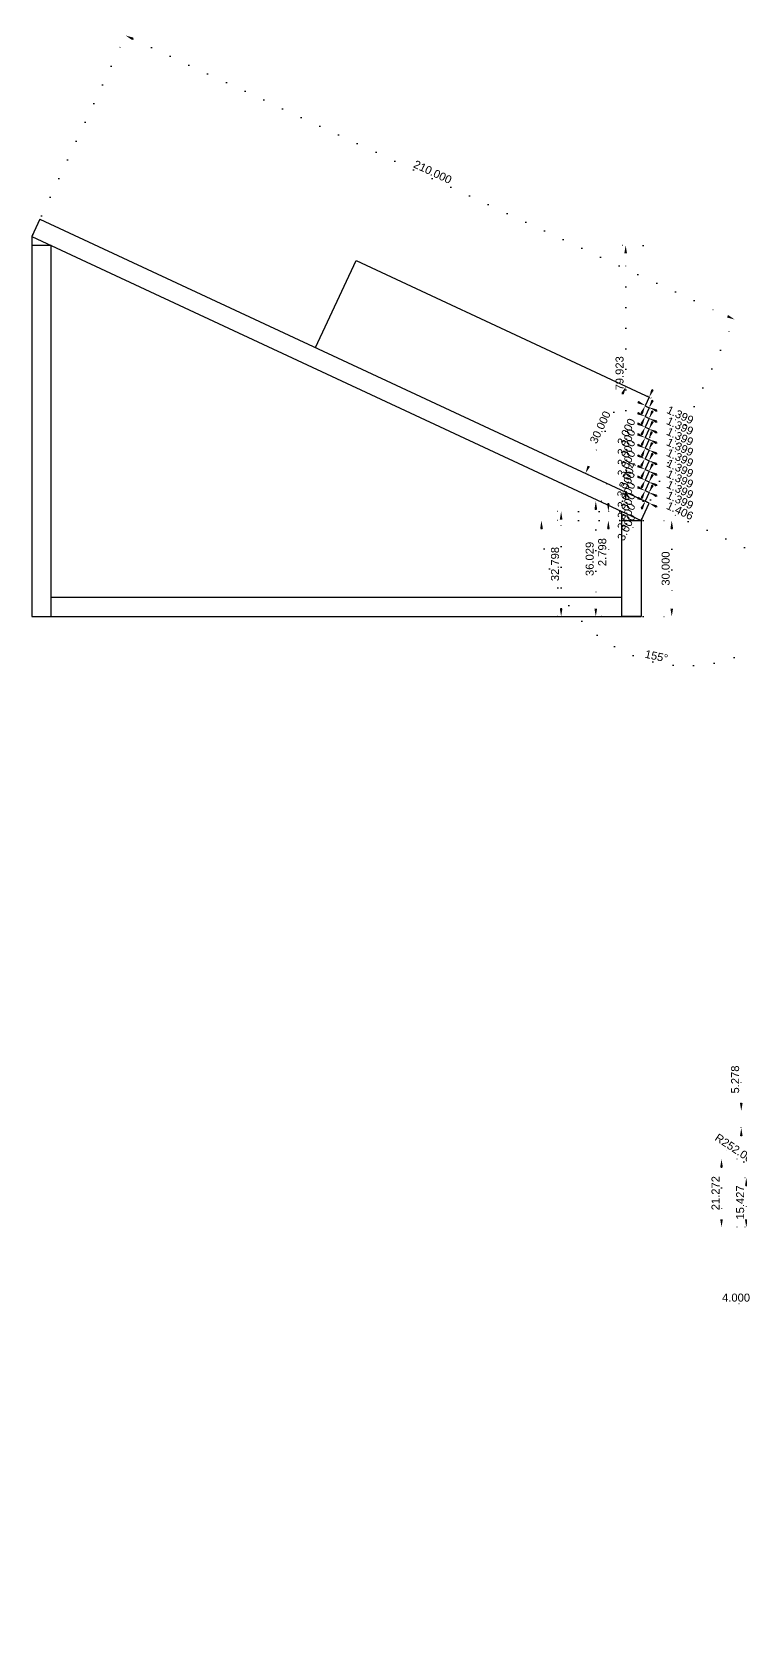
# Model space of a CAD drawing. Header units: millimetres. Extents: x 40 to 697, y -345 to 153.
# Drawn here: x 39.7 to 261, y -344.7 to 152.6 of the extents above; entities that cross this region are included whole.
import ezdxf

# ---------------------------------------------------------------- set-up
doc = ezdxf.new("R2010")
doc.units = ezdxf.units.MM
doc.linetypes.add('DOTTED', pattern=[6.35, 0, -6.35])
doc.layers.add('Dimensions', color=1, linetype='DOTTED')
doc.styles.get("Standard").update_dxf_attribs({"font": 'arial.ttf'})
doc.dimstyles.new('ISO-25', dxfattribs={"dimtxt": 2.5, "dimasz": 2.5, "dimexe": 1.25, "dimexo": 0.625, "dimtad": 1, "dimdec": 3, "dimzin": 0, "dimdsep": 46, "dimtxsty": 'Standard', "dimcen": 2.5, "dimadec": 0, "dimazin": 0, "dimtfac": 1, "dimtmove": 0, "dimatfit": 3, "dimfxl": 1, "dimtzin": 0, "dimarcsym": 0})

# ---------------------------------------------------------------- blocks, each defined once
blk = doc.blocks.new('*D15')
at = {"layer": 'Defpoints', "color": 0}
for p in [(232.54, 38.54), (212.62, 14.73), (219.86, 11.35)]:
    blk.add_point(p, dxfattribs=at)
at = {"layer": 'Dimensions', "color": 0, "lineweight": -2}
for p, q in [((231.97, 38.8), (224.16, 42.44)), ((224.24, 39.65), (213.68, 16.99)), ((219.29, 11.61), (211.49, 15.25))]:
    blk.add_line(p, q, dxfattribs=at)
at = {"layer": 'Dimensions', "color": 0}
for points in [[(224.62, 39.47), (223.86, 39.82), (225.3, 41.91)], [(213.3, 17.17), (214.05, 16.81), (212.62, 14.73)]]:
    blk.add_solid(points, dxfattribs=at)
at = {"layer": 'Dimensions', "color": 0, "insert": (217.24, 29.12), "char_height": 2.5, "attachment_point": 5, "rotation": 65}
blk.add_mtext('30.000', dxfattribs=at)
blk = doc.blocks.new('*D27')
at = {"layer": 'Defpoints', "color": 0}
for p in [(231.27, 35.82), (231.27, 35.82), (232.54, 38.54)]:
    blk.add_point(p, dxfattribs=at)
at = {"layer": 'Dimensions', "color": 0, "lineweight": -2}
for p, q in [((233.59, 40.8), (234.65, 43.07)), ((232.54, 38.54), (231.27, 35.82)), ((231.83, 35.56), (232.4, 35.29)), ((233.1, 38.28), (233.67, 38.01)), ((230.21, 33.55), (225.06, 22.51))]:
    blk.add_line(p, q, dxfattribs=at)
at = {"layer": 'Dimensions', "color": 0}
for points in [[(233.21, 40.98), (233.97, 40.63), (232.54, 38.54)], [(230.59, 33.38), (229.83, 33.73), (231.27, 35.82)]]:
    blk.add_solid(points, dxfattribs=at)
at = {"layer": 'Dimensions', "color": 0, "insert": (225.39, 27.7), "char_height": 2.5, "attachment_point": 5, "rotation": 65}
blk.add_mtext('3.000', dxfattribs=at)
blk = doc.blocks.new('*D28')
at = {"layer": 'Defpoints', "color": 0}
for p in [(232.54, 35.23), (231.27, 32.51), (231.27, 32.51)]:
    blk.add_point(p, dxfattribs=at)
at = {"layer": 'Dimensions', "color": 0, "lineweight": -2}
for p, q in [((232.54, 35.23), (231.27, 32.51)), ((233.1, 34.96), (233.67, 34.7)), ((233.59, 37.49), (234.65, 39.76)), ((230.21, 30.24), (225.06, 19.2)), ((231.83, 32.25), (232.4, 31.98))]:
    blk.add_line(p, q, dxfattribs=at)
at = {"layer": 'Dimensions', "color": 0}
for points in [[(233.21, 37.67), (233.97, 37.32), (232.54, 35.23)], [(230.59, 30.07), (229.83, 30.42), (231.27, 32.51)]]:
    blk.add_solid(points, dxfattribs=at)
at = {"layer": 'Dimensions', "color": 0, "insert": (225.39, 24.39), "char_height": 2.5, "attachment_point": 5, "rotation": 65}
blk.add_mtext('3.000', dxfattribs=at)
blk = doc.blocks.new('*D29')
at = {"layer": 'Defpoints', "color": 0}
for p in [(232.54, 31.92), (231.27, 29.2), (231.27, 29.2)]:
    blk.add_point(p, dxfattribs=at)
at = {"layer": 'Dimensions', "color": 0, "lineweight": -2}
for p, q in [((233.59, 34.18), (234.65, 36.45)), ((232.54, 31.92), (231.27, 29.2)), ((233.1, 31.65), (233.67, 31.39)), ((230.21, 26.93), (225.06, 15.89)), ((231.83, 28.94), (232.4, 28.67))]:
    blk.add_line(p, q, dxfattribs=at)
at = {"layer": 'Dimensions', "color": 0}
for points in [[(233.21, 34.36), (233.97, 34.01), (232.54, 31.92)], [(230.59, 26.76), (229.83, 27.11), (231.27, 29.2)]]:
    blk.add_solid(points, dxfattribs=at)
at = {"layer": 'Dimensions', "color": 0, "insert": (225.39, 21.08), "char_height": 2.5, "attachment_point": 5, "rotation": 65}
blk.add_mtext('3.000', dxfattribs=at)
blk = doc.blocks.new('*D30')
at = {"layer": 'Defpoints', "color": 0}
for p in [(231.27, 25.89), (231.27, 25.89), (232.54, 28.61)]:
    blk.add_point(p, dxfattribs=at)
at = {"layer": 'Dimensions', "color": 0, "lineweight": -2}
for p, q in [((233.59, 30.87), (234.65, 33.14)), ((232.54, 28.61), (231.27, 25.89)), ((231.83, 25.63), (232.4, 25.36)), ((233.1, 28.34), (233.67, 28.08)), ((230.21, 23.62), (225.06, 12.58))]:
    blk.add_line(p, q, dxfattribs=at)
at = {"layer": 'Dimensions', "color": 0}
for points in [[(233.21, 31.05), (233.97, 30.7), (232.54, 28.61)], [(230.59, 23.45), (229.83, 23.8), (231.27, 25.89)]]:
    blk.add_solid(points, dxfattribs=at)
at = {"layer": 'Dimensions', "color": 0, "insert": (225.39, 17.77), "char_height": 2.5, "attachment_point": 5, "rotation": 65}
blk.add_mtext('3.000', dxfattribs=at)
blk = doc.blocks.new('*D31')
at = {"layer": 'Defpoints', "color": 0}
for p in [(232.4, 25.36), (231.27, 22.58), (231.27, 22.58)]:
    blk.add_point(p, dxfattribs=at)
at = {"layer": 'Dimensions', "color": 0, "lineweight": -2}
for p, q in [((233.34, 27.68), (234.29, 29.99)), ((232.4, 25.36), (231.27, 22.58)), ((232.98, 25.13), (233.56, 24.89)), ((230.32, 20.26), (225.73, 8.98)), ((231.85, 22.34), (232.43, 22.11))]:
    blk.add_line(p, q, dxfattribs=at)
at = {"layer": 'Dimensions', "color": 0}
for points in [[(232.96, 27.83), (233.73, 27.52), (232.4, 25.36)], [(230.71, 20.11), (229.94, 20.42), (231.27, 22.58)]]:
    blk.add_solid(points, dxfattribs=at)
at = {"layer": 'Dimensions', "color": 0, "insert": (225.8, 14.18), "char_height": 2.5, "attachment_point": 5, "rotation": 67.8419}
blk.add_mtext('3.004', dxfattribs=at)
blk = doc.blocks.new('*D32')
at = {"layer": 'Defpoints', "color": 0}
for p in [(232.54, 21.99), (231.14, 19.33), (231.27, 19.27)]:
    blk.add_point(p, dxfattribs=at)
at = {"layer": 'Dimensions', "color": 0, "lineweight": -2}
for p, q in [((233.47, 24.31), (234.52, 26.58)), ((232.41, 22.05), (231.14, 19.33)), ((231.97, 22.25), (231.28, 22.57)), ((230.09, 17.06), (224.94, 6.02)), ((230.7, 19.53), (230.01, 19.86))]:
    blk.add_line(p, q, dxfattribs=at)
at = {"layer": 'Dimensions', "color": 0}
for points in [[(233.09, 24.49), (233.85, 24.14), (232.41, 22.05)], [(230.46, 16.89), (229.71, 17.24), (231.14, 19.33)]]:
    blk.add_solid(points, dxfattribs=at)
at = {"layer": 'Dimensions', "color": 0, "insert": (225.26, 11.21), "char_height": 2.5, "attachment_point": 5, "rotation": 65}
blk.add_mtext('3.000', dxfattribs=at)
blk = doc.blocks.new('*D33')
at = {"layer": 'Defpoints', "color": 0}
for p in [(231.27, 15.96), (231.27, 15.96), (232.54, 18.68)]:
    blk.add_point(p, dxfattribs=at)
at = {"layer": 'Dimensions', "color": 0, "lineweight": -2}
for p, q in [((233.59, 20.94), (234.65, 23.21)), ((232.54, 18.68), (231.27, 15.96)), ((231.83, 15.7), (232.4, 15.43)), ((233.1, 18.41), (233.67, 18.15)), ((230.21, 13.69), (225.06, 2.65))]:
    blk.add_line(p, q, dxfattribs=at)
at = {"layer": 'Dimensions', "color": 0}
for points in [[(233.21, 21.12), (233.97, 20.77), (232.54, 18.68)], [(230.59, 13.52), (229.83, 13.87), (231.27, 15.96)]]:
    blk.add_solid(points, dxfattribs=at)
at = {"layer": 'Dimensions', "color": 0, "insert": (225.39, 7.84), "char_height": 2.5, "attachment_point": 5, "rotation": 65}
blk.add_mtext('3.000', dxfattribs=at)
blk = doc.blocks.new('*D34')
at = {"layer": 'Defpoints', "color": 0}
for p in [(232.54, 15.37), (231.27, 12.65), (231.27, 12.65)]:
    blk.add_point(p, dxfattribs=at)
at = {"layer": 'Dimensions', "color": 0, "lineweight": -2}
for p, q in [((233.59, 17.63), (234.65, 19.9)), ((232.54, 15.37), (231.27, 12.65)), ((233.1, 15.1), (233.67, 14.84)), ((230.21, 10.38), (225.06, -0.66)), ((231.83, 12.39), (232.4, 12.12))]:
    blk.add_line(p, q, dxfattribs=at)
at = {"layer": 'Dimensions', "color": 0}
for points in [[(233.21, 17.81), (233.97, 17.46), (232.54, 15.37)], [(230.59, 10.21), (229.83, 10.56), (231.27, 12.65)]]:
    blk.add_solid(points, dxfattribs=at)
at = {"layer": 'Dimensions', "color": 0, "insert": (225.39, 4.53), "char_height": 2.5, "attachment_point": 5, "rotation": 65}
blk.add_mtext('3.000', dxfattribs=at)
blk = doc.blocks.new('*D35')
at = {"layer": 'Defpoints', "color": 0}
for p in [(232.54, 12.06), (231.27, 9.34), (231.27, 9.34)]:
    blk.add_point(p, dxfattribs=at)
at = {"layer": 'Dimensions', "color": 0, "lineweight": -2}
for p, q in [((233.59, 14.32), (234.65, 16.59)), ((232.54, 12.06), (231.27, 9.34)), ((233.1, 11.79), (233.67, 11.53)), ((230.21, 7.07), (225.06, -3.97)), ((231.83, 9.08), (232.4, 8.81))]:
    blk.add_line(p, q, dxfattribs=at)
at = {"layer": 'Dimensions', "color": 0}
for points in [[(233.21, 14.5), (233.97, 14.15), (232.54, 12.06)], [(230.59, 6.9), (229.83, 7.25), (231.27, 9.34)]]:
    blk.add_solid(points, dxfattribs=at)
at = {"layer": 'Dimensions', "color": 0, "insert": (225.39, 1.22), "char_height": 2.5, "attachment_point": 5, "rotation": 65}
blk.add_mtext('3.000', dxfattribs=at)
blk = doc.blocks.new('*D36')
at = {"layer": 'Defpoints', "color": 0}
for p in [(231.27, 6.03), (231.27, 6.03), (232.54, 8.75)]:
    blk.add_point(p, dxfattribs=at)
at = {"layer": 'Dimensions', "color": 0, "lineweight": -2}
for p, q in [((233.59, 11.01), (234.65, 13.28)), ((232.54, 8.75), (231.27, 6.03)), ((231.83, 5.76), (232.4, 5.5)), ((233.1, 8.48), (233.67, 8.22)), ((230.21, 3.76), (225.06, -7.28))]:
    blk.add_line(p, q, dxfattribs=at)
at = {"layer": 'Dimensions', "color": 0}
for points in [[(233.21, 11.19), (233.97, 10.84), (232.54, 8.75)], [(230.59, 3.59), (229.83, 3.94), (231.27, 6.03)]]:
    blk.add_solid(points, dxfattribs=at)
at = {"layer": 'Dimensions', "color": 0, "insert": (225.39, -2.09), "char_height": 2.5, "attachment_point": 5, "rotation": 65}
blk.add_mtext('3.000', dxfattribs=at)
blk = doc.blocks.new('*D37')
at = {"layer": 'Defpoints', "color": 0}
for p in [(231.27, 35.82), (232.54, 35.23), (232.59, 35.35)]:
    blk.add_point(p, dxfattribs=at)
at = {"layer": 'Dimensions', "color": 0, "lineweight": -2}
for p, q in [((229.06, 37), (226.79, 38.05)), ((231.32, 35.94), (232.59, 35.35)), ((231.53, 36.39), (231.85, 37.07)), ((232.8, 35.8), (233.12, 36.48)), ((234.86, 34.29), (245.7, 29.24))]:
    blk.add_line(p, q, dxfattribs=at)
at = {"layer": 'Dimensions', "color": 0}
for points in [[(228.88, 36.62), (229.23, 37.38), (231.32, 35.94)], [(235.03, 34.67), (234.68, 33.92), (232.59, 35.35)]]:
    blk.add_solid(points, dxfattribs=at)
at = {"layer": 'Dimensions', "color": 0, "insert": (242.22, 32.96), "char_height": 2.5, "attachment_point": 5, "rotation": 335}
blk.add_mtext('1.399', dxfattribs=at)
blk = doc.blocks.new('*D38')
at = {"layer": 'Defpoints', "color": 0}
for p in [(231.27, 32.51), (232.54, 31.92), (232.54, 31.92)]:
    blk.add_point(p, dxfattribs=at)
at = {"layer": 'Dimensions', "color": 0, "lineweight": -2}
for p, q in [((229, 33.57), (226.74, 34.62)), ((231.27, 32.51), (232.54, 31.92)), ((231.53, 33.08), (231.8, 33.64)), ((232.8, 32.49), (233.06, 33.05)), ((234.8, 30.86), (245.64, 25.81))]:
    blk.add_line(p, q, dxfattribs=at)
at = {"layer": 'Dimensions', "color": 0}
for points in [[(228.83, 33.19), (229.18, 33.94), (231.27, 32.51)], [(234.98, 31.24), (234.63, 30.48), (232.54, 31.92)]]:
    blk.add_solid(points, dxfattribs=at)
at = {"layer": 'Dimensions', "color": 0, "insert": (242.16, 29.53), "char_height": 2.5, "attachment_point": 5, "rotation": 335}
blk.add_mtext('1.399', dxfattribs=at)
blk = doc.blocks.new('*D39')
at = {"layer": 'Defpoints', "color": 0}
for p in [(231.27, 29.21), (232.54, 28.61), (232.54, 28.61)]:
    blk.add_point(p, dxfattribs=at)
at = {"layer": 'Dimensions', "color": 0, "lineweight": -2}
for p, q in [((229.01, 30.27), (226.75, 31.34)), ((231.54, 29.77), (231.8, 30.34)), ((231.27, 29.21), (232.54, 28.61)), ((232.8, 29.17), (233.07, 29.74)), ((234.8, 27.54), (245.62, 22.44))]:
    blk.add_line(p, q, dxfattribs=at)
at = {"layer": 'Dimensions', "color": 0}
for points in [[(228.83, 29.89), (229.19, 30.65), (231.27, 29.21)], [(234.97, 27.92), (234.62, 27.17), (232.54, 28.61)]]:
    blk.add_solid(points, dxfattribs=at)
at = {"layer": 'Dimensions', "color": 0, "insert": (242.15, 26.18), "char_height": 2.5, "attachment_point": 5, "rotation": 334.7614}
blk.add_mtext('1.399', dxfattribs=at)
blk = doc.blocks.new('*D40')
at = {"layer": 'Defpoints', "color": 0}
for p in [(231.27, 25.89), (232.54, 25.3), (232.54, 25.3)]:
    blk.add_point(p, dxfattribs=at)
at = {"layer": 'Dimensions', "color": 0, "lineweight": -2}
for p, q in [((229, 26.95), (226.74, 28)), ((231.27, 25.89), (232.54, 25.3)), ((231.53, 26.46), (231.8, 27.02)), ((232.8, 25.87), (233.06, 26.43)), ((234.8, 24.24), (245.64, 19.19))]:
    blk.add_line(p, q, dxfattribs=at)
at = {"layer": 'Dimensions', "color": 0}
for points in [[(228.83, 26.57), (229.18, 27.32), (231.27, 25.89)], [(234.98, 24.62), (234.63, 23.86), (232.54, 25.3)]]:
    blk.add_solid(points, dxfattribs=at)
at = {"layer": 'Dimensions', "color": 0, "insert": (242.16, 22.91), "char_height": 2.5, "attachment_point": 5, "rotation": 335}
blk.add_mtext('1.399', dxfattribs=at)
blk = doc.blocks.new('*D41')
at = {"layer": 'Defpoints', "color": 0}
for p in [(231.27, 22.58), (232.54, 21.99), (232.54, 21.99)]:
    blk.add_point(p, dxfattribs=at)
at = {"layer": 'Dimensions', "color": 0, "lineweight": -2}
for p, q in [((229, 23.64), (226.74, 24.69)), ((231.27, 22.58), (232.54, 21.99)), ((231.53, 23.15), (231.8, 23.71)), ((232.8, 22.55), (233.06, 23.12)), ((234.8, 20.93), (245.64, 15.88))]:
    blk.add_line(p, q, dxfattribs=at)
at = {"layer": 'Dimensions', "color": 0}
for points in [[(228.83, 23.26), (229.18, 24.01), (231.27, 22.58)], [(234.98, 21.31), (234.63, 20.55), (232.54, 21.99)]]:
    blk.add_solid(points, dxfattribs=at)
at = {"layer": 'Dimensions', "color": 0, "insert": (242.16, 19.6), "char_height": 2.5, "attachment_point": 5, "rotation": 335}
blk.add_mtext('1.399', dxfattribs=at)
blk = doc.blocks.new('*D42')
at = {"layer": 'Defpoints', "color": 0}
for p in [(231.27, 19.27), (232.54, 18.68), (232.54, 18.68)]:
    blk.add_point(p, dxfattribs=at)
at = {"layer": 'Dimensions', "color": 0, "lineweight": -2}
for p, q in [((229, 20.33), (226.74, 21.38)), ((231.53, 19.84), (231.8, 20.4)), ((231.27, 19.27), (232.54, 18.68)), ((232.8, 19.24), (233.06, 19.81)), ((234.8, 17.62), (245.64, 12.57))]:
    blk.add_line(p, q, dxfattribs=at)
at = {"layer": 'Dimensions', "color": 0}
for points in [[(228.83, 19.95), (229.18, 20.7), (231.27, 19.27)], [(234.98, 18), (234.63, 17.24), (232.54, 18.68)]]:
    blk.add_solid(points, dxfattribs=at)
at = {"layer": 'Dimensions', "color": 0, "insert": (242.16, 16.29), "char_height": 2.5, "attachment_point": 5, "rotation": 335}
blk.add_mtext('1.399', dxfattribs=at)
blk = doc.blocks.new('*D43')
at = {"layer": 'Defpoints', "color": 0}
for p in [(231.27, 15.96), (232.54, 15.37), (232.54, 15.37)]:
    blk.add_point(p, dxfattribs=at)
at = {"layer": 'Dimensions', "color": 0, "lineweight": -2}
for p, q in [((229, 17.02), (226.74, 18.07)), ((231.27, 15.96), (232.54, 15.37)), ((231.53, 16.53), (231.8, 17.09)), ((232.8, 15.93), (233.06, 16.5)), ((234.8, 14.31), (245.64, 9.26))]:
    blk.add_line(p, q, dxfattribs=at)
at = {"layer": 'Dimensions', "color": 0}
for points in [[(228.83, 16.64), (229.18, 17.39), (231.27, 15.96)], [(234.98, 14.69), (234.63, 13.93), (232.54, 15.37)]]:
    blk.add_solid(points, dxfattribs=at)
at = {"layer": 'Dimensions', "color": 0, "insert": (242.16, 12.98), "char_height": 2.5, "attachment_point": 5, "rotation": 335}
blk.add_mtext('1.399', dxfattribs=at)
blk = doc.blocks.new('*D44')
at = {"layer": 'Defpoints', "color": 0}
for p in [(231.27, 12.65), (232.54, 12.06), (232.54, 12.06)]:
    blk.add_point(p, dxfattribs=at)
at = {"layer": 'Dimensions', "color": 0, "lineweight": -2}
for p, q in [((229, 13.71), (226.74, 14.76)), ((231.27, 12.65), (232.54, 12.06)), ((231.53, 13.22), (231.8, 13.78)), ((232.8, 12.62), (233.06, 13.19)), ((234.8, 11), (245.64, 5.95))]:
    blk.add_line(p, q, dxfattribs=at)
at = {"layer": 'Dimensions', "color": 0}
for points in [[(228.83, 13.33), (229.18, 14.08), (231.27, 12.65)], [(234.98, 11.38), (234.63, 10.62), (232.54, 12.06)]]:
    blk.add_solid(points, dxfattribs=at)
at = {"layer": 'Dimensions', "color": 0, "insert": (242.16, 9.67), "char_height": 2.5, "attachment_point": 5, "rotation": 335}
blk.add_mtext('1.399', dxfattribs=at)
blk = doc.blocks.new('*D45')
at = {"layer": 'Defpoints', "color": 0}
for p in [(231.27, 9.34), (232.54, 8.75), (232.54, 8.75)]:
    blk.add_point(p, dxfattribs=at)
at = {"layer": 'Dimensions', "color": 0, "lineweight": -2}
for p, q in [((229, 10.4), (226.74, 11.45)), ((231.53, 9.91), (231.8, 10.47)), ((231.27, 9.34), (232.54, 8.75)), ((232.8, 9.31), (233.06, 9.88)), ((234.8, 7.69), (245.64, 2.64))]:
    blk.add_line(p, q, dxfattribs=at)
at = {"layer": 'Dimensions', "color": 0}
for points in [[(228.83, 10.02), (229.18, 10.77), (231.27, 9.34)], [(234.98, 8.07), (234.63, 7.31), (232.54, 8.75)]]:
    blk.add_solid(points, dxfattribs=at)
at = {"layer": 'Dimensions', "color": 0, "insert": (242.16, 6.36), "char_height": 2.5, "attachment_point": 5, "rotation": 335}
blk.add_mtext('1.399', dxfattribs=at)
blk = doc.blocks.new('*D48')
at = {"layer": 'Defpoints', "color": 0}
for p in [(224, 2.8), (219.78, 0), (224, 0)]:
    blk.add_point(p, dxfattribs=at)
at = {"layer": 'Dimensions', "color": 0, "lineweight": -2}
for p, q in [((219.78, 5.3), (219.78, 7.8)), ((223.38, 2.8), (218.53, 2.8)), ((219.78, 2.8), (219.78, 0)), ((223.38, 0), (218.53, 0)), ((219.78, -2.5), (219.78, -14.75))]:
    blk.add_line(p, q, dxfattribs=at)
at = {"layer": 'Dimensions', "color": 0}
for points in [[(219.37, 5.3), (220.2, 5.3), (219.78, 2.8)], [(220.2, -2.5), (219.37, -2.5), (219.78, 0)]]:
    blk.add_solid(points, dxfattribs=at)
at = {"layer": 'Dimensions', "color": 0, "insert": (217.88, -9.87), "char_height": 2.5, "attachment_point": 5, "rotation": 90}
blk.add_mtext('2.798', dxfattribs=at)
blk = doc.blocks.new('*D50')
at = {"layer": 'Defpoints', "color": 0}
for p in [(230, 0), (230, -30), (239.59, -30)]:
    blk.add_point(p, dxfattribs=at)
at = {"layer": 'Dimensions', "color": 0, "lineweight": -2}
for p, q in [((230.62, 0), (240.84, 0)), ((239.59, -2.5), (239.59, -27.5)), ((230.62, -30), (240.84, -30))]:
    blk.add_line(p, q, dxfattribs=at)
at = {"layer": 'Dimensions', "color": 0}
for points in [[(240.01, -2.5), (239.17, -2.5), (239.59, 0)], [(239.17, -27.5), (240.01, -27.5), (239.59, -30)]]:
    blk.add_solid(points, dxfattribs=at)
at = {"layer": 'Dimensions', "color": 0, "insert": (237.69, -15), "char_height": 2.5, "attachment_point": 5, "rotation": 90}
blk.add_mtext('30.000', dxfattribs=at)
blk = doc.blocks.new('*D51')
at = {"layer": 'Defpoints', "color": 0}
for p in [(205.03, 2.8), (224, 2.8), (224, -30)]:
    blk.add_point(p, dxfattribs=at)
at = {"layer": 'Dimensions', "color": 0, "lineweight": -2}
for p, q in [((223.38, 2.8), (203.78, 2.8)), ((205.03, -27.5), (205.03, 0.3)), ((223.38, -30), (203.78, -30))]:
    blk.add_line(p, q, dxfattribs=at)
at = {"layer": 'Dimensions', "color": 0}
for points in [[(205.45, 0.3), (204.62, 0.3), (205.03, 2.8)], [(204.62, -27.5), (205.45, -27.5), (205.03, -30)]]:
    blk.add_solid(points, dxfattribs=at)
at = {"layer": 'Dimensions', "color": 0, "insert": (203.13, -13.6), "char_height": 2.5, "attachment_point": 5, "rotation": 90}
blk.add_mtext('32.798', dxfattribs=at)
blk = doc.blocks.new('*D52')
at = {"layer": 'Defpoints', "color": 0}
for p in [(39.68, 88.75), (259.27, 62.77), (230, 0)]:
    blk.add_point(p, dxfattribs=at)
at = {"layer": 'Dimensions', "color": 0, "lineweight": -2}
for p, q in [((39.94, 89.32), (69.47, 152.65)), ((71.21, 150.46), (257, 63.82)), ((230.26, 0.57), (259.8, 63.9))]:
    blk.add_line(p, q, dxfattribs=at)
at = {"layer": 'Dimensions', "color": 0}
for points in [[(71.39, 150.84), (71.03, 150.08), (68.94, 151.52)], [(256.83, 63.44), (257.18, 64.2), (259.27, 62.77)]]:
    blk.add_solid(points, dxfattribs=at)
at = {"layer": 'Dimensions', "color": 0, "insert": (164.91, 108.86), "char_height": 2.5, "attachment_point": 5, "rotation": 335}
blk.add_mtext('210.000', dxfattribs=at)
blk = doc.blocks.new('*D53')
at = {"layer": 'Defpoints', "color": 0}
for p in [(225.2, 85.95), (231.27, 85.95), (231.27, 6.03)]:
    blk.add_point(p, dxfattribs=at)
at = {"layer": 'Dimensions', "color": 0, "lineweight": -2}
for p, q in [((230.64, 85.95), (223.95, 85.95)), ((225.2, 8.53), (225.2, 83.45)), ((230.64, 6.03), (223.95, 6.03))]:
    blk.add_line(p, q, dxfattribs=at)
at = {"layer": 'Dimensions', "color": 0}
for points in [[(225.61, 83.45), (224.78, 83.45), (225.2, 85.95)], [(224.78, 8.53), (225.61, 8.53), (225.2, 6.03)]]:
    blk.add_solid(points, dxfattribs=at)
at = {"layer": 'Dimensions', "color": 0, "insert": (223.3, 45.99), "char_height": 2.5, "attachment_point": 5, "rotation": 90}
blk.add_mtext('79.923', dxfattribs=at)
blk = doc.blocks.new('*D54')
at = {"layer": 'Defpoints', "color": 0}
for p in [(42.21, 94.19), (231.27, 6.03), (224, 0), (230, 0), (216.08, -35.56)]:
    blk.add_point(p, dxfattribs=at)
at = {"layer": 'Dimensions', "color": 0, "lineweight": -2}
for p, q in [((223.38, 0), (197.61, 0)), ((244.76, -0.26), (286.42, -19.69))]:
    blk.add_line(p, q, dxfattribs=at)
blk.add_arc((244.2, 0), 45.34, 183.1599, 331.8401, dxfattribs=at)
at = {"layer": 'Dimensions', "color": 0}
for points in [[(199.35, -2.49), (198.51, -2.51), (198.86, 0)], [(284.54, -21.58), (283.79, -21.21), (285.29, -19.16)]]:
    blk.add_solid(points, dxfattribs=at)
at = {"layer": 'Dimensions', "color": 0, "insert": (234.8, -42.39), "char_height": 2.5, "attachment_point": 5, "rotation": 347.5}
blk.add_mtext('155%%d', dxfattribs=at)
blk = doc.blocks.new('*D55')
at = {"layer": 'Defpoints', "color": 0}
for p in [(231.27, 6.03), (215.86, -30), (231.27, -30)]:
    blk.add_point(p, dxfattribs=at)
at = {"layer": 'Dimensions', "color": 0, "lineweight": -2}
for p, q in [((230.64, 6.03), (214.61, 6.03)), ((215.86, 3.53), (215.86, -27.5)), ((230.64, -30), (214.61, -30))]:
    blk.add_line(p, q, dxfattribs=at)
at = {"layer": 'Dimensions', "color": 0}
for points in [[(216.28, 3.53), (215.44, 3.53), (215.86, 6.03)], [(215.44, -27.5), (216.28, -27.5), (215.86, -30)]]:
    blk.add_solid(points, dxfattribs=at)
at = {"layer": 'Dimensions', "color": 0, "insert": (213.96, -11.99), "char_height": 2.5, "attachment_point": 5, "rotation": 90}
blk.add_mtext('36.029', dxfattribs=at)
blk = doc.blocks.new('*D61')
at = {"layer": 'Defpoints', "color": 0}
for p in [(231.27, 6.03), (232.53, 5.41), (232.54, 5.44)]:
    blk.add_point(p, dxfattribs=at)
at = {"layer": 'Dimensions', "color": 0, "lineweight": -2}
for p, q in [((228.99, 7.06), (226.72, 8.11)), ((231, 5.46), (230.73, 4.87)), ((231.26, 6), (232.53, 5.41)), ((232.28, 4.87), (232, 4.28)), ((234.8, 4.36), (245.64, -0.69))]:
    blk.add_line(p, q, dxfattribs=at)
at = {"layer": 'Dimensions', "color": 0}
for points in [[(228.81, 6.68), (229.17, 7.44), (231.26, 6)], [(234.97, 4.73), (234.62, 3.98), (232.53, 5.41)]]:
    blk.add_solid(points, dxfattribs=at)
at = {"layer": 'Dimensions', "color": 0, "insert": (242.15, 3.03), "char_height": 2.5, "attachment_point": 5, "rotation": 335.0537}
blk.add_mtext('1.406', dxfattribs=at)
blk = doc.blocks.new('*D77')
at = {"layer": 'Defpoints', "color": 0}
for p in [(269.58, -205.32), (262.87, -220.75), (269.58, -220.75)]:
    blk.add_point(p, dxfattribs=at)
at = {"layer": 'Dimensions', "color": 0, "lineweight": -2}
for p, q in [((268.95, -205.32), (261.62, -205.32)), ((262.87, -207.82), (262.87, -218.25)), ((268.95, -220.75), (261.62, -220.75))]:
    blk.add_line(p, q, dxfattribs=at)
at = {"layer": 'Dimensions', "color": 0}
for points in [[(263.29, -207.82), (262.46, -207.82), (262.87, -205.32)], [(262.46, -218.25), (263.29, -218.25), (262.87, -220.75)]]:
    blk.add_solid(points, dxfattribs=at)
at = {"layer": 'Dimensions', "color": 0, "insert": (260.97, -213.03), "char_height": 2.5, "attachment_point": 5, "rotation": 90}
blk.add_mtext('15.427', dxfattribs=at)
blk = doc.blocks.new('*D78')
at = {"layer": 'Defpoints', "color": 0}
for p in [(273.58, -199.48), (255.14, -220.75), (273.58, -220.75)]:
    blk.add_point(p, dxfattribs=at)
at = {"layer": 'Dimensions', "color": 0, "lineweight": -2}
for p, q in [((272.95, -199.48), (253.89, -199.48)), ((255.14, -201.98), (255.14, -218.25)), ((272.95, -220.75), (253.89, -220.75))]:
    blk.add_line(p, q, dxfattribs=at)
at = {"layer": 'Dimensions', "color": 0}
for points in [[(255.56, -201.98), (254.73, -201.98), (255.14, -199.48)], [(254.73, -218.25), (255.56, -218.25), (255.14, -220.75)]]:
    blk.add_solid(points, dxfattribs=at)
at = {"layer": 'Dimensions', "color": 0, "insert": (253.26, -210.11), "char_height": 2.5, "attachment_point": 5, "rotation": 90}
blk.add_mtext('21.272', dxfattribs=at)
blk = doc.blocks.new('*D80')
at = {"layer": 'Defpoints', "color": 0}
for p in [(269.58, -213.74), (273.58, -213.74), (269.58, -244.65)]:
    blk.add_point(p, dxfattribs=at)
at = {"layer": 'Dimensions', "color": 0, "lineweight": -2}
for p, q in [((269.58, -214.36), (269.58, -245.9)), ((273.58, -214.36), (273.58, -245.9)), ((267.08, -244.65), (254.79, -244.65)), ((273.58, -244.65), (269.58, -244.65)), ((276.08, -244.65), (278.58, -244.65))]:
    blk.add_line(p, q, dxfattribs=at)
at = {"layer": 'Dimensions', "color": 0}
for points in [[(267.08, -245.06), (267.08, -244.23), (269.58, -244.65)], [(276.08, -244.23), (276.08, -245.06), (273.58, -244.65)]]:
    blk.add_solid(points, dxfattribs=at)
at = {"layer": 'Dimensions', "color": 0, "insert": (259.68, -242.75), "char_height": 2.5, "attachment_point": 5}
blk.add_mtext('4.000', dxfattribs=at)
blk = doc.blocks.new('*D81')
at = {"layer": 'Defpoints', "color": 0}
for p in [(261.31, -184.46), (273.58, -184.46), (273.58, -189.74)]:
    blk.add_point(p, dxfattribs=at)
at = {"layer": 'Dimensions', "color": 0, "lineweight": -2}
for p, q in [((261.31, -181.96), (261.31, -169.76)), ((272.95, -184.46), (260.06, -184.46)), ((261.31, -189.74), (261.31, -184.46)), ((272.95, -189.74), (260.06, -189.74)), ((261.31, -192.24), (261.31, -194.74))]:
    blk.add_line(p, q, dxfattribs=at)
at = {"layer": 'Dimensions', "color": 0}
for points in [[(260.89, -181.96), (261.72, -181.96), (261.31, -184.46)], [(261.72, -192.24), (260.89, -192.24), (261.31, -189.74)]]:
    blk.add_solid(points, dxfattribs=at)
at = {"layer": 'Dimensions', "color": 0, "insert": (259.4, -174.61), "char_height": 2.5, "attachment_point": 5, "rotation": 90}
blk.add_mtext('5.278', dxfattribs=at)
blk = doc.blocks.new('*D83')
at = {"layer": 'Defpoints', "color": 0}
for p in [(269.58, -205.32), (479.58, -344.74)]:
    blk.add_point(p, dxfattribs=at)
at = {"layer": 'Dimensions', "color": 0, "lineweight": -2}
for p, q in [((267.49, -203.94), (252.09, -193.71)), ((479.58, -344.74), (269.58, -205.32))]:
    blk.add_line(p, q, dxfattribs=at)
at = {"layer": 'Dimensions', "color": 0}
blk.add_solid([(267.26, -204.29), (267.72, -203.59), (269.58, -205.32)], dxfattribs=at)
at = {"layer": 'Dimensions', "color": 0, "insert": (259.8, -196.55), "char_height": 2.5, "attachment_point": 5, "rotation": 326.4203}
blk.add_mtext('R252.065', dxfattribs=at)

msp = doc.modelspace()

# ---------------------------------------------------------------- linework, layer by layer
for p, q in [((42.2111, 94.1877), (39.6754, 88.7498)), ((39.6754, 88.7498), (39.6754, -30)), ((39.6754, 88.7498), (230, 0)), ((45.6754, 85.952), (39.6754, 85.952)), ((45.6754, -30), (45.6754, 85.952)), ((128.3103, 54.0389), (140.9889, 81.2282)), ((140.9889, 81.2282), (207.9837, 49.988)), ((138.4532, 76.158), (138.4532, 76.158)), ((138.4532, 76.158), (138.4532, 76.158)), ((137.1853, 73.439), (137.1853, 73.439)), ((207.9837, 49.988), (230, 39.7216)), ((230, 39.7216), (232.5357, 38.5392)), ((232.5357, 38.5392), (231.2679, 35.8203)), ((231.2679, 35.8203), (232.5357, 35.2291)), ((232.5357, 35.2291), (231.2679, 32.5101)), ((231.2679, 32.5101), (232.5357, 31.9189)), ((232.5357, 31.9189), (231.2679, 29.2)), ((231.2679, 29.2), (232.5357, 28.6088)), ((232.5357, 28.6088), (231.2679, 25.8899)), ((231.2679, 25.8899), (232.5357, 25.2986)), ((232.5357, 25.2986), (231.2679, 22.5797)), ((231.2679, 22.5797), (232.5357, 21.9885)), ((232.5357, 21.9885), (231.2679, 19.2696)), ((231.2679, 19.2696), (232.5357, 18.6784)), ((232.5357, 18.6784), (231.2679, 15.9595)), ((231.2679, 15.9595), (232.5357, 15.3682)), ((232.5357, 15.3682), (231.2679, 12.6493)), ((231.2679, 12.6493), (232.5357, 12.0581)), ((232.5357, 12.0581), (231.2679, 9.3392)), ((230, 0), (232.5423, 5.4362)), ((231.2679, 9.3392), (232.5357, 8.748)), ((232.5357, 8.748), (231.2679, 6.0291)), ((232.5423, 5.4362), (231.2679, 6.0291)), ((224, 0), (224, 2.7978)), ((224, -24), (45.6754, -24)), ((224, -30), (224, -24)), ((39.6754, -30), (45.6754, -30)), ((45.6754, -30), (224, -30)), ((224, -30), (230, -30))]:
    msp.add_line(p, q)
msp.add_lwpolyline([(42.2111, 94.1877), (231.2679, 6.0291)])
msp.add_lwpolyline([(230, 0), (230, -30), (224, -30), (224, 0)], close=True)

# ---------------------------------------------------------------- dimensions: what is measured, and where the dimension line sits
at = {"layer": 'Dimensions'}
for p1, p2, distance, picture, middle in [((39.6754, 88.7498), (230, 0), 69.2546, '*D52', (164.9092, 108.8634)), ((232.5357, 38.5392), (219.8572, 11.35), -7.9862, '*D15', (217.236, 29.1229)), ((232.5357, 38.5392), (231.2679, 35.8203), 0, '*D27', (225.3858, 27.7034)), ((232.5357, 35.2291), (231.2679, 32.5101), 0, '*D28', (225.3858, 24.3932)), ((232.5357, 31.9189), (231.2679, 29.2), 0, '*D29', (225.3858, 21.0831)), ((231.2679, 35.8203), (232.5357, 35.2291), 0.1342, '*D37', (242.2153, 32.9605)), ((232.5357, 28.6088), (231.2679, 25.8899), 0, '*D30', (225.3858, 17.773)), ((232.4007, 25.3616), (231.2679, 22.5797), 0, '*D31', (225.7961, 14.1828)), ((231.2679, 32.5101), (232.5357, 31.9189), 0, '*D38', (242.1586, 29.5288)), ((231.2703, 29.2053), (232.5357, 28.6088), 0, '*D39', (242.1485, 26.1786)), ((232.5357, 21.9885), (231.2679, 19.2696), -0.1376, '*D32', (225.2611, 11.2108)), ((231.2679, 25.8899), (232.5357, 25.2986), 0, '*D40', (242.1586, 22.9085)), ((232.5357, 18.6784), (231.2679, 15.9595), 0, '*D33', (225.3858, 7.8426)), ((232.5357, 15.3682), (231.2679, 12.6493), 0, '*D34', (225.3858, 4.5324)), ((231.2679, 22.5797), (232.5357, 21.9885), 0, '*D41', (242.1586, 19.5984)), ((231.2679, 19.2696), (232.5357, 18.6784), 0, '*D42', (242.1586, 16.2882)), ((232.5357, 12.0581), (231.2679, 9.3392), 0, '*D35', (225.3858, 1.2223)), ((231.2679, 15.9595), (232.5357, 15.3682), 0, '*D43', (242.1586, 12.9781)), ((232.5357, 8.748), (231.2679, 6.0291), 0, '*D36', (225.3858, -2.0878)), ((231.2679, 12.6493), (232.5357, 12.0581), 0, '*D44', (242.1586, 9.668)), ((231.2679, 9.3392), (232.5357, 8.748), 0, '*D45', (242.1586, 6.3578)), ((231.2679, 6.0291), (232.5423, 5.4362), -0.0273, '*D61', (242.1528, 3.0317))]:
    dim = msp.add_aligned_dim(p1=p1, p2=p2, distance=distance, dimstyle='ISO-25', dxfattribs=at)
    dim.commit()
    dim.dimension.update_dxf_attribs({"geometry": picture, "text_midpoint": middle})
dim = msp.add_angular_dim_2l(base=(216.0781, -35.5624), line1=((224, 0), (230, 0)), line2=((42.2111, 94.1877), (231.2679, 6.0291)), dimstyle='ISO-25', dxfattribs=at)
dim.commit()
dim.dimension.update_dxf_attribs({"geometry": '*D54', "text_midpoint": (234.7994, -42.391)})
for base, p1, p2, picture, middle in [((225.1977, 85.952), (231.2679, 6.0291), (231.2679, 85.952), '*D53', (223.2971, 45.9905)), ((215.8609, -30), (231.2679, 6.0291), (231.2679, -30), '*D55', (213.9603, -11.9855)), ((219.7842, 0), (224, 2.7978), (224, 0), '*D48', (217.8836, -9.873)), ((205.0344, 2.7978), (224, -30), (224, 2.7978), '*D51', (203.1339, -13.6011)), ((239.5914, -30), (230, 0), (230, -30), '*D50', (237.6908, -15)), ((261.3053, -184.4595), (273.5765, -189.7374), (273.5765, -184.4595), '*D81', (259.4047, -174.6105)), ((255.1441, -220.7474), (273.5765, -199.4757), (273.5765, -220.7474), '*D78', (253.264, -210.1116)), ((262.87331, -220.747422), (269.576478, -205.320918), (269.576478, -220.747422), '*D77', (260.97273, -213.03417))]:
    dim = msp.add_linear_dim(base=base, p1=p1, p2=p2, angle=90, dimstyle='ISO-25', dxfattribs=at)
    dim.commit()
    dim.dimension.update_dxf_attribs({"geometry": picture, "text_midpoint": middle})
dim = msp.add_radius_dim(center=(479.5765, -344.7374), mpoint=(269.5765, -205.3209), dimstyle='ISO-25', dxfattribs=at)
dim.commit()
dim.dimension.update_dxf_attribs({"geometry": '*D83', "text_midpoint": (258.7484, -198.1323), "dimtype": 164})
dim = msp.add_linear_dim(base=(269.5765, -244.6473), p1=(273.5765, -213.7374), p2=(269.5765, -213.7374), dimstyle='ISO-25', dxfattribs=at)
dim.commit()
dim.dimension.update_dxf_attribs({"geometry": '*D80', "text_midpoint": (259.6814, -242.7467)})

doc.saveas('drawing.dxf')
